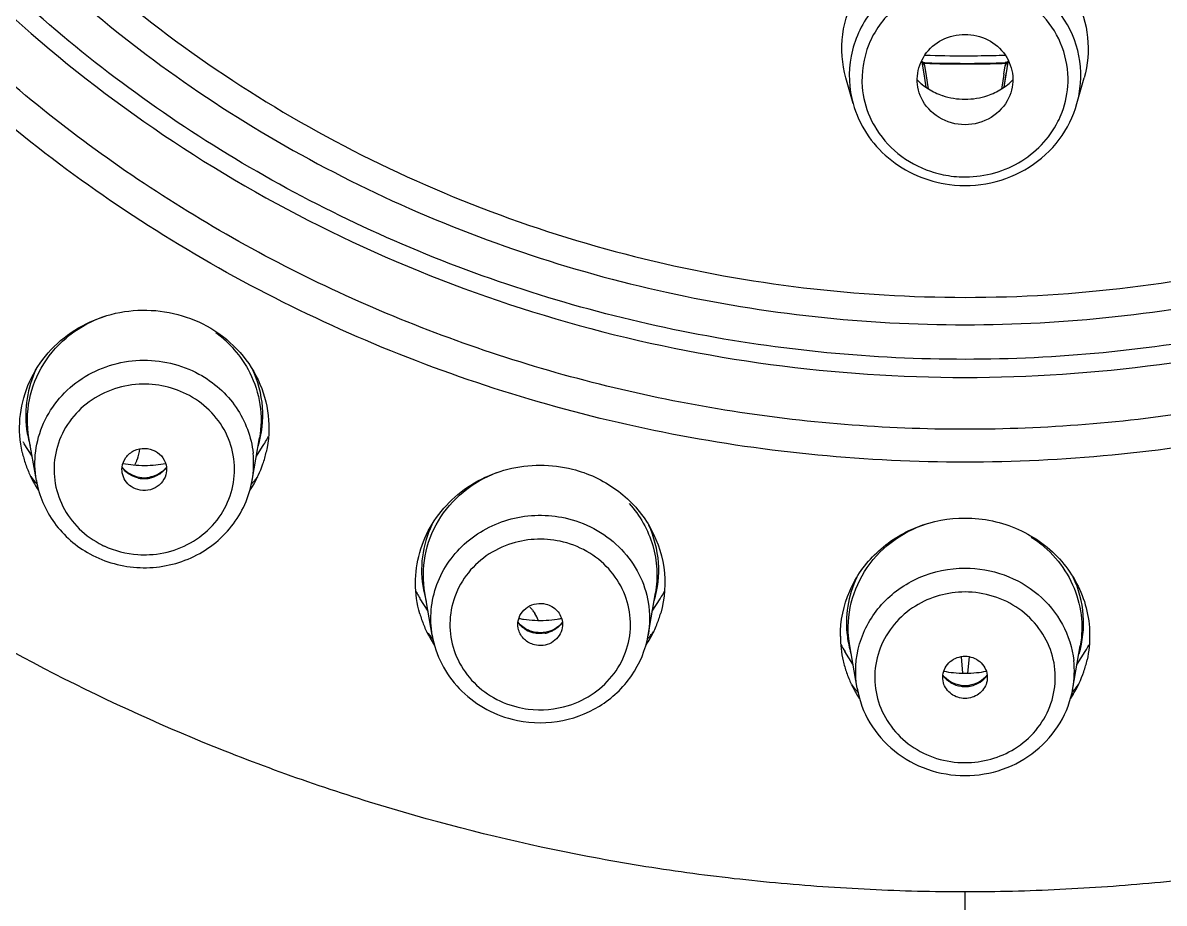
# Model space of a CAD drawing. Header units: millimetres. Extents: x 19741 to 22117, y -10160 to -6800.
# Drawn here: x 20978.37 to 20996.27, y -8187.73 to -8173.92 of the extents above; entities that cross this region are included whole.
import ezdxf

# ---------------------------------------------------------------- set-up
doc = ezdxf.new("R2010")
doc.units = ezdxf.units.MM

msp = doc.modelspace()

# ---------------------------------------------------------------- linework, layer by layer
at = {"linetype": 'Continuous'}
for p, q in [((20993.138, -8174.433), (20993.17, -8174.434)), ((20993.138, -8174.434), (20993.17, -8174.434)), ((20992.5, -8174.685), (20992.477, -8174.534)), ((20992.484, -8174.585), (20992.477, -8174.534)), ((20992.487, -8174.542), (20992.516, -8174.543)), ((20992.488, -8174.538), (20992.517, -8174.538)), ((20992.493, -8174.544), (20992.517, -8174.545)), ((20992.493, -8174.552), (20992.517, -8174.553)), ((20992.535, -8174.713), (20992.516, -8174.594)), ((20993.758, -8174.721), (20993.778, -8174.594)), ((20993.776, -8174.537), (20993.823, -8174.535)), ((20993.776, -8174.543), (20993.823, -8174.542)), ((20993.776, -8174.546), (20993.8, -8174.545)), ((20993.777, -8174.553), (20993.8, -8174.552)), ((20993.817, -8174.534), (20993.787, -8174.735)), ((20991.391, -8175.184), (20991.279, -8174.782)), ((20992.515, -8174.785), (20992.5, -8174.685)), ((20992.515, -8174.785), (20992.5, -8174.685)), ((20992.537, -8174.928), (20992.515, -8174.785)), ((20992.537, -8174.928), (20992.515, -8174.785)), ((20992.558, -8174.856), (20992.535, -8174.713)), ((20993.758, -8174.721), (20993.734, -8174.864)), ((20993.787, -8174.735), (20993.757, -8174.928)), ((20993.779, -8174.785), (20993.757, -8174.928)), ((20993.794, -8174.685), (20993.779, -8174.785)), ((20994.903, -8175.184), (20995.015, -8174.782)), ((20992.574, -8174.954), (20992.558, -8174.856)), ((20993.734, -8174.864), (20993.719, -8174.954)), ((20978.513, -8180.72), (20978.389, -8180.523)), ((20978.579, -8181.097), (20978.463, -8180.431)), ((20981.965, -8181.097), (20982.08, -8180.431)), ((20982.03, -8180.72), (20982.155, -8180.523)), ((20984.724, -8183.152), (20984.6, -8182.955)), ((20984.789, -8183.529), (20984.674, -8182.864)), ((20988.176, -8183.529), (20988.291, -8182.864)), ((20988.241, -8183.152), (20988.365, -8182.955)), ((20991.454, -8184.358), (20991.338, -8183.693)), ((20994.84, -8184.358), (20994.955, -8183.693)), ((20991.388, -8183.981), (20991.264, -8183.785)), ((20993.084, -8183.864), (20993.109, -8184.122)), ((20993.21, -8183.864), (20993.185, -8184.122)), ((20994.905, -8183.981), (20995.03, -8183.785)), ((20993.147, -8189.006), (20993.147, -8187.556))]:
    msp.add_line(p, q, dxfattribs=at)
for points in [[(20992.516, -8174.594), (20992.513, -8174.583), (20992.506, -8174.565), (20992.496, -8174.548), (20992.484, -8174.533), (20992.471, -8174.523)], [(20993.822, -8174.523), (20993.81, -8174.533), (20993.797, -8174.548), (20993.787, -8174.565), (20993.781, -8174.583), (20993.778, -8174.594)]]:
    msp.add_lwpolyline(points, dxfattribs=at)
for centre, radius, start, end in [((20993.147, -8153.73), 20.704, 268.2711, 269.9748), ((20993.147, -8153.747), 20.687, 270.0631, 270.7021), ((20993.147, -8153.725), 20.709, 270.7021, 271.7342), ((20993.148, -8153.632), 20.921, 268.2706, 270.7014), ((20993.147, -8153.673), 20.889, 268.271, 269.9994), ((20993.147, -8153.615), 20.947, 270, 270.7026), ((20993.148, -8153.665), 20.888, 270.7028, 271.7242), ((20993.148, -8153.692), 20.87, 270.7028, 271.7264), ((20993.112, -8174.087), 1.02, 224.9256, 231.5595), ((20993.122, -8174.073), 1.038, 231.5773, 238.1274), ((20993.135, -8174.053), 1.061, 238.1252, 244.5963), ((20993.156, -8174.047), 1.068, 288.9684, 301.8477), ((20993.171, -8174.073), 1.038, 301.8727, 308.4227), ((20993.182, -8174.087), 1.02, 308.4405, 315.0744), ((20992.976, -8174.743), 1.646, 192.742, 195.5304), ((20993.138, -8174.046), 1.069, 244.594, 251.0327), ((20993.32, -8174.744), 1.643, 344.479, 349.8096), ((20993.147, -8174.635), 1.7, 251.4236, 262.6178), ((20993.146, -8174.634), 1.702, 262.6513, 268.4737), ((20980.328, -8180.238), 1.805, 46.2497, 53.8708), ((20980.093, -8180.071), 1.681, 187.6877, 196.597), ((20980.122, -8179.43), 2.049, 211.0421, 212.2578), ((20980.42, -8179.429), 2.051, 327.802, 328.8955), ((20980.425, -8179.432), 2.045, 328.8948, 331.5552), ((20980.094, -8180.269), 1.779, 192.6143, 198.8391), ((20979.308, -8180.474), 0.904, 341.1644, 351.7381), ((20980.443, -8180.834), 1.544, 350.2081, 6.0973), ((20980.461, -8180.272), 1.767, 341.2611, 347.5192), ((20980.104, -8180.266), 1.789, 198.8393, 205.0098), ((20980.27, -8179.089), 1.773, 259.1648, 264.4923), ((20980.272, -8179.074), 1.789, 264.4906, 270.2063), ((20979.297, -8180.47), 0.915, 335.0827, 341.1567), ((20980.272, -8179.08), 1.782, 270.2038, 275.8544), ((20980.272, -8179.085), 1.778, 275.8642, 280.8407), ((20980.423, -8180.258), 1.807, 328.826, 341.235), ((20980.126, -8180.255), 1.814, 205.0305, 212.2594), ((20980.155, -8179.725), 2.121, 218.2837, 222.4672), ((20980.272, -8180.588), 0.468, 260.7203, 279.4099), ((20980.382, -8179.719), 2.13, 319.8133, 321.6801), ((20980.146, -8180.242), 1.837, 212.2478, 213.4603), ((20980.272, -8180.63), 0.44, 257.8018, 274.1), ((20980.272, -8180.629), 0.442, 274.1542, 282.3044), ((20980.407, -8180.248), 1.826, 326.4721, 327.7437), ((20980.416, -8180.254), 1.815, 327.7439, 328.8231), ((20980.372, -8179.711), 2.143, 317.528, 319.8129), ((20980.255, -8180.82), 1.443, 241.3758, 244.9856), ((20986.482, -8183.514), 1.494, 75.8034, 107.2854), ((20986.326, -8181.866), 2.041, 208.3673, 210.7677), ((20986.304, -8182.503), 1.682, 190.6889, 197.0423), ((20986.633, -8181.863), 2.047, 328.9834, 331.545), ((20986.338, -8181.858), 2.055, 210.7666, 212.2513), ((20986.626, -8181.859), 2.055, 327.794, 328.9843), ((20986.302, -8182.702), 1.776, 195.9259, 202.12), ((20985.997, -8183.433), 0.474, 39.1776, 46.8268), ((20986.004, -8183.428), 0.466, 31.4297, 39.1672), ((20986.01, -8183.424), 0.458, 16.6498, 31.4063), ((20986.663, -8182.702), 1.775, 338.1525, 344.4017), ((20986.322, -8182.693), 1.798, 202.1375, 208.2687), ((20986.481, -8181.514), 1.781, 259.2388, 261.6781), ((20986.483, -8181.498), 1.797, 261.6805, 267.345), ((20986.483, -8181.509), 1.786, 267.338, 272.9626), ((20986.483, -8181.519), 1.776, 272.9773, 278.6815), ((20986.483, -8181.516), 1.778, 278.6801, 280.8055), ((20986.633, -8182.689), 1.809, 331.4127, 338.1506), ((20986.364, -8182.159), 2.119, 218.2917, 222.4203), ((20986.351, -8182.678), 1.83, 208.2624, 212.2245), ((20986.481, -8183.07), 0.433, 239.3603, 255.7233), ((20986.484, -8183.07), 0.433, 280.2508, 288.5645), ((20986.62, -8182.683), 1.822, 327.8014, 331.4164), ((20986.582, -8182.142), 2.144, 317.5876, 318.9398), ((20986.588, -8182.147), 2.136, 318.9402, 319.5277), ((20986.596, -8182.154), 2.125, 319.5264, 321.6237), ((20992.951, -8183.536), 1.76, 180.2793, 192.9065), ((20992.971, -8183.333), 1.684, 187.3596, 196.5392), ((20986.361, -8182.672), 1.843, 212.2217, 213.6051), ((20986.618, -8182.682), 1.825, 326.3573, 327.8018), ((20992.998, -8182.692), 2.049, 208.6135, 212.2282), ((20993.299, -8182.693), 2.046, 328.9226, 331.4128), ((20993.32, -8184.096), 1.542, 350.2005, 6.4516), ((20993.336, -8183.534), 1.767, 341.3219, 347.5798), ((20993.291, -8182.688), 2.056, 327.7742, 328.9237), ((20992.959, -8183.534), 1.768, 192.9066, 199.1621), ((20993.149, -8182.331), 1.793, 259.2153, 264.1125), ((20993.145, -8182.331), 1.793, 275.8689, 280.784), ((20993.299, -8183.52), 1.806, 328.9274, 341.2624), ((20992.977, -8183.527), 1.787, 199.1793, 205.3643), ((20993.147, -8182.346), 1.778, 264.105, 269.9881), ((20993.147, -8182.346), 1.778, 270.0118, 275.8764), ((20993.009, -8183.512), 1.823, 205.3666, 212.2021), ((20993.032, -8182.985), 2.124, 218.2681, 222.4719), ((20993.147, -8183.857), 0.461, 262.6325, 269.9609), ((20993.147, -8183.895), 0.438, 262.2795, 269.9729), ((20993.147, -8183.857), 0.461, 270.0389, 277.3533), ((20993.147, -8183.891), 0.442, 270.0084, 277.2703), ((20993.278, -8183.508), 1.831, 327.8067, 328.9474), ((20993.254, -8182.978), 2.134, 317.5327, 319.7843), ((20993.271, -8182.992), 2.112, 319.7849, 321.6548), ((20993.019, -8183.506), 1.835, 212.1966, 213.4856), ((20993.275, -8183.506), 1.834, 326.4983, 327.8067), ((20986.482, -8183.207), 1.491, 255.797, 262.8247)]:
    msp.add_arc(centre, radius, start, end, dxfattribs=at)
for points, knots in [([(21024.322, -8210.31), (21027.778, -8208.399), (21034.312, -8203.932), (21042.582, -8195.521), (21048.972, -8185.738), (21053.225, -8174.957), (21055.176, -8163.594), (21054.746, -8152.088), (21051.952, -8140.885), (21046.906, -8130.418), (21039.806, -8121.087), (21030.93, -8113.248), (21020.619, -8107.196), (21009.267, -8103.154), (20997.305, -8101.275), (20985.186, -8101.628), (20973.371, -8104.197), (20965.953, -8107.343), (20962.447, -8109.243)], [0, 0, 0, 0, 0.063059, 0.125441, 0.187164, 0.248341, 0.309174, 0.36992, 0.430848, 0.492201, 0.554154, 0.616784, 0.680067, 0.743881, 0.808029, 0.872266, 0.936332, 1, 1, 1, 1]), ([(20950.099, -8147.413), (20949.59, -8148.992), (20948.766, -8152.212), (20948.132, -8157.15), (20948.112, -8162.127), (20948.9, -8168.719), (20951.418, -8176.745), (20956.699, -8185.417), (20963.949, -8192.69), (20972.769, -8198.175), (20982.675, -8201.585), (20989.658, -8202.355), (20993.147, -8202.355)], [0, 0, 0, 0, 0.061272, 0.122397, 0.183469, 0.244587, 0.367105, 0.490819, 0.6161, 0.742973, 0.87113, 1, 1, 1, 1]), ([(20993.147, -8202.355), (20996.636, -8202.355), (21003.619, -8201.585), (21013.525, -8198.175), (21022.345, -8192.69), (21029.595, -8185.417), (21034.876, -8176.745), (21037.394, -8168.719), (21038.182, -8162.127), (21038.162, -8157.15), (21037.528, -8152.212), (21036.704, -8148.992), (21036.195, -8147.413)], [0, 0, 0, 0, 0.12887, 0.257027, 0.3839, 0.509181, 0.632895, 0.755413, 0.816531, 0.877603, 0.938728, 1, 1, 1, 1]), ([(20993.147, -8178.225), (20994.876, -8178.225), (20998.338, -8177.802), (21003.185, -8175.935), (21007.377, -8172.955), (21010.629, -8169.054), (21012.72, -8164.486), (21013.502, -8159.558), (21012.921, -8154.607), (21011.654, -8151.524), (21010.832, -8150.094)], [0, 0, 0, 0, 0.129111, 0.257343, 0.384053, 0.508966, 0.632277, 0.754615, 0.876882, 1, 1, 1, 1]), ([(20975.016, -8150.917), (20974.285, -8152.349), (20973.194, -8155.411), (20972.831, -8160.261), (20973.763, -8165.043), (20975.932, -8169.446), (20979.19, -8173.189), (20983.328, -8176.039), (20988.077, -8177.822), (20991.458, -8178.225), (20993.147, -8178.225)], [0, 0, 0, 0, 0.122878, 0.245062, 0.367446, 0.490869, 0.615895, 0.742673, 0.870915, 1, 1, 1, 1]), ([(20991.433, -8216.606), (20987.332, -8216.495), (20981.179, -8215.728), (20973.28, -8213.534), (20965.683, -8210.596), (20956.85, -8205.572), (20949.244, -8198.907), (20944.129, -8192.781), (20939.729, -8186.227), (20935.589, -8177.269), (20933.049, -8165.769), (20933.053, -8157.922), (20933.475, -8154.063)], [0, 0, 0, 0, 0.128621, 0.192791, 0.256745, 0.383633, 0.509158, 0.571464, 0.633428, 0.756283, 0.878292, 1, 1, 1, 1]), ([(20990.023, -8216.174), (20986.013, -8215.975), (20980.01, -8215.099), (20972.322, -8212.808), (20964.941, -8209.806), (20956.377, -8204.762), (20949.018, -8198.153), (20944.073, -8192.111), (20939.819, -8185.662), (20935.819, -8176.874), (20933.359, -8165.613), (20933.354, -8157.934), (20933.756, -8154.155)], [0, 0, 0, 0, 0.128635, 0.19279, 0.256725, 0.383569, 0.509059, 0.571354, 0.633313, 0.75619, 0.878242, 1, 1, 1, 1]), ([(20934.168, -8154.188), (20933.761, -8157.961), (20933.761, -8165.627), (20936.221, -8176.872), (20941.033, -8187.41), (20947.991, -8196.801), (20956.802, -8204.662), (20967.101, -8210.674), (20978.458, -8214.596), (20986.43, -8215.713), (20990.432, -8215.886)], [0, 0, 0, 0, 0.121821, 0.243933, 0.366866, 0.491007, 0.616541, 0.743419, 0.871379, 1, 1, 1, 1]), ([(20973.208, -8154.133), (20972.805, -8155.564), (20972.343, -8158.535), (20972.741, -8163.024), (20973.963, -8166.591), (20975.427, -8169.221), (20977.207, -8171.69), (20979.978, -8174.386), (20983.3, -8176.402), (20986.192, -8177.558), (20989.215, -8178.398), (20991.578, -8178.655), (20993.147, -8178.655)], [0, 0, 0, 0, 0.122048, 0.243995, 0.366571, 0.428397, 0.490582, 0.615931, 0.742833, 0.806876, 0.871163, 1, 1, 1, 1]), ([(20993.147, -8178.655), (20994.716, -8178.655), (20997.079, -8178.398), (21000.101, -8177.558), (21002.993, -8176.402), (21006.316, -8174.386), (21009.087, -8171.69), (21010.867, -8169.221), (21012.331, -8166.591), (21013.553, -8163.024), (21013.951, -8158.535), (21013.489, -8155.565), (21013.086, -8154.133)], [0, 0, 0, 0, 0.128837, 0.193124, 0.257166, 0.384069, 0.509418, 0.571603, 0.633429, 0.756005, 0.877952, 1, 1, 1, 1]), ([(21052.817, -8154.049), (21053.241, -8157.909), (21053.247, -8165.756), (21050.709, -8177.259), (21046.57, -8186.219), (21042.17, -8192.774), (21037.055, -8198.902), (21029.449, -8205.569), (21020.615, -8210.594), (21013.017, -8213.533), (21005.116, -8215.728), (20998.963, -8216.495), (20994.861, -8216.606)], [0, 0, 0, 0, 0.12171, 0.243718, 0.366572, 0.428535, 0.49084, 0.616364, 0.743251, 0.807206, 0.871376, 1, 1, 1, 1]), ([(20995.862, -8215.886), (20999.864, -8215.713), (21007.836, -8214.596), (21019.193, -8210.674), (21029.492, -8204.662), (21038.303, -8196.801), (21045.261, -8187.41), (21050.073, -8176.872), (21052.533, -8165.627), (21052.533, -8157.961), (21052.126, -8154.188)], [0, 0, 0, 0, 0.128621, 0.256581, 0.383459, 0.508993, 0.633134, 0.756067, 0.878179, 1, 1, 1, 1]), ([(20934.476, -8154.225), (20934.065, -8157.98), (20934.052, -8165.612), (20936.485, -8176.81), (20941.264, -8187.307), (20948.184, -8196.664), (20956.953, -8204.497), (20967.208, -8210.489), (20978.518, -8214.399), (20986.459, -8215.512), (20990.445, -8215.684)], [0, 0, 0, 0, 0.121789, 0.243869, 0.366776, 0.490906, 0.616444, 0.743343, 0.871338, 1, 1, 1, 1]), ([(20995.849, -8215.684), (20999.835, -8215.512), (21007.776, -8214.399), (21019.086, -8210.489), (21029.34, -8204.497), (21038.11, -8196.664), (21045.03, -8187.307), (21049.809, -8176.81), (21052.242, -8165.613), (21052.229, -8157.98), (21051.818, -8154.225)], [0, 0, 0, 0, 0.128662, 0.256656, 0.383555, 0.509093, 0.633223, 0.756131, 0.878211, 1, 1, 1, 1]), ([(20993.147, -8179.198), (20991.701, -8179.198), (20988.808, -8178.92), (20984.648, -8177.682), (20980.835, -8175.675), (20977.527, -8172.978), (20974.861, -8169.701), (20972.951, -8165.978), (20971.876, -8161.966), (20971.749, -8159.203), (20971.833, -8157.838)], [0, 0, 0, 0, 0.12854, 0.256521, 0.383499, 0.509156, 0.633398, 0.756358, 0.878388, 1, 1, 1, 1]), ([(21014.461, -8157.838), (21014.545, -8159.203), (21014.417, -8161.966), (21013.343, -8165.978), (21011.432, -8169.701), (21008.767, -8172.978), (21005.459, -8175.675), (21001.645, -8177.682), (20997.486, -8178.92), (20994.593, -8179.198), (20993.147, -8179.198)], [0, 0, 0, 0, 0.121612, 0.243642, 0.366602, 0.490844, 0.616501, 0.743479, 0.87146, 1, 1, 1, 1]), ([(20993.147, -8180.812), (20991.607, -8180.812), (20988.526, -8180.517), (20984.094, -8179.207), (20980.027, -8177.08), (20976.492, -8174.222), (20973.634, -8170.747), (20971.573, -8166.796), (20970.394, -8162.531), (20970.231, -8159.59), (20970.306, -8158.136)], [0, 0, 0, 0, 0.128519, 0.256488, 0.383463, 0.509128, 0.633388, 0.756365, 0.878402, 1, 1, 1, 1]), ([(21015.988, -8158.136), (21016.063, -8159.591), (21015.899, -8162.532), (21014.721, -8166.796), (21012.659, -8170.748), (21009.802, -8174.222), (21006.267, -8177.08), (21002.199, -8179.207), (20997.768, -8180.517), (20994.687, -8180.812), (20993.147, -8180.812)], [0, 0, 0, 0, 0.121599, 0.243635, 0.366611, 0.490869, 0.616534, 0.743508, 0.871478, 1, 1, 1, 1]), ([(20993.147, -8180.296), (20991.887, -8180.296), (20989.365, -8180.094), (20985.692, -8179.194), (20982.229, -8177.721), (20979.077, -8175.718), (20976.326, -8173.24), (20974.054, -8170.358), (20972.328, -8167.154), (20971.572, -8164.855), (20971.301, -8163.688)], [0, 0, 0, 0, 0.127865, 0.255353, 0.382118, 0.5079, 0.632543, 0.756017, 0.878426, 1, 1, 1, 1]), ([(21014.993, -8163.688), (21014.722, -8164.855), (21013.966, -8167.154), (21012.24, -8170.358), (21009.968, -8173.24), (21007.216, -8175.718), (21004.064, -8177.721), (21000.602, -8179.194), (20996.929, -8180.094), (20994.407, -8180.296), (20993.147, -8180.296)], [0, 0, 0, 0, 0.121574, 0.243983, 0.367457, 0.4921, 0.617882, 0.744647, 0.872135, 1, 1, 1, 1]), ([(20973.534, -8167.68), (20974.403, -8169.438), (20976.694, -8172.74), (20981.404, -8176.535), (20987.034, -8178.936), (20991.111, -8179.482), (20993.147, -8179.482)], [0, 0, 0, 0, 0.244863, 0.493582, 0.745767, 1, 1, 1, 1]), ([(20993.147, -8179.482), (20995.183, -8179.482), (20999.26, -8178.936), (21004.89, -8176.535), (21009.6, -8172.74), (21011.891, -8169.438), (21012.76, -8167.68)], [0, 0, 0, 0, 0.254233, 0.506418, 0.755137, 1, 1, 1, 1]), ([(20991.279, -8174.782), (20991.218, -8174.562), (20991.183, -8174.091), (20991.413, -8173.42), (20991.885, -8172.879), (20992.315, -8172.655), (20992.542, -8172.584)], [0, 0, 0, 0, 0.245547, 0.492364, 0.743623, 1, 1, 1, 1]), ([(20993.938, -8172.652), (20994.141, -8172.739), (20994.519, -8172.98), (20994.923, -8173.509), (20995.11, -8174.14), (20995.072, -8174.576), (20995.015, -8174.782)], [0, 0, 0, 0, 0.255789, 0.506743, 0.753841, 1, 1, 1, 1]), ([(20993.147, -8173.03), (20992.88, -8173.03), (20992.345, -8173.143), (20991.695, -8173.624), (20991.322, -8174.328), (20991.315, -8174.859), (20991.371, -8175.106)], [0, 0, 0, 0, 0.257183, 0.509661, 0.756233, 1, 1, 1, 1]), ([(20994.937, -8175.035), (20994.978, -8174.81), (20994.962, -8174.336), (20994.645, -8173.697), (20994.095, -8173.228), (20993.63, -8173.077), (20993.393, -8173.046)], [0, 0, 0, 0, 0.244277, 0.49108, 0.743126, 1, 1, 1, 1]), ([(20993.366, -8173.292), (20993.129, -8173.262), (20992.641, -8173.301), (20992.007, -8173.652), (20991.589, -8174.231), (20991.517, -8174.701), (20991.535, -8174.926)], [0, 0, 0, 0, 0.256649, 0.509799, 0.756964, 1, 1, 1, 1]), ([(20994.763, -8174.85), (20994.768, -8174.664), (20994.706, -8174.285), (20994.403, -8173.791), (20993.938, -8173.434), (20993.559, -8173.317), (20993.366, -8173.292)], [0, 0, 0, 0, 0.244072, 0.491356, 0.74358, 1, 1, 1, 1]), ([(20992.462, -8175.097), (20992.412, -8174.991), (20992.367, -8174.749), (20992.494, -8174.401), (20992.777, -8174.156), (20993.024, -8174.098), (20993.147, -8174.098)], [0, 0, 0, 0, 0.244707, 0.49047, 0.742384, 1, 1, 1, 1]), ([(20993.147, -8174.098), (20993.27, -8174.098), (20993.517, -8174.156), (20993.8, -8174.401), (20993.927, -8174.749), (20993.881, -8174.991), (20993.831, -8175.097)], [0, 0, 0, 0, 0.257609, 0.509508, 0.755282, 1, 1, 1, 1]), ([(20991.535, -8174.926), (20991.548, -8175.085), (20991.602, -8175.298), (20991.699, -8175.489), (20991.726, -8175.536)], [0, 0, 0, 0, 0.747872, 1, 1, 1, 1]), ([(20994.605, -8175.468), (20994.629, -8175.42), (20994.715, -8175.224), (20994.758, -8175.009), (20994.763, -8174.85)], [0, 0, 0, 0, 0.251943, 1, 1, 1, 1]), ([(20993.147, -8175.516), (20993.006, -8175.516), (20992.721, -8175.44), (20992.521, -8175.221), (20992.462, -8175.097)], [0, 0, 0, 0, 0.506927, 1, 1, 1, 1]), ([(20993.831, -8175.097), (20993.773, -8175.221), (20993.573, -8175.44), (20993.288, -8175.516), (20993.147, -8175.516)], [0, 0, 0, 0, 0.493073, 1, 1, 1, 1]), ([(20991.391, -8175.184), (20991.436, -8175.348), (20991.581, -8175.667), (20991.931, -8176.059), (20992.383, -8176.338), (20992.727, -8176.432), (20992.902, -8176.455)], [0, 0, 0, 0, 0.245695, 0.494228, 0.745914, 1, 1, 1, 1]), ([(20992.902, -8176.455), (20993.118, -8176.482), (20993.561, -8176.464), (20994.172, -8176.215), (20994.654, -8175.775), (20994.847, -8175.386), (20994.903, -8175.184)], [0, 0, 0, 0, 0.253994, 0.506244, 0.754929, 1, 1, 1, 1]), ([(20993.1, -8176.335), (20993.405, -8176.343), (20994.025, -8176.194), (20994.47, -8175.733), (20994.605, -8175.468)], [0, 0, 0, 0, 0.506708, 1, 1, 1, 1]), ([(20991.726, -8175.536), (20991.82, -8175.7), (20992.076, -8175.998), (20992.421, -8176.185), (20992.605, -8176.247)], [0, 0, 0, 0, 0.494995, 1, 1, 1, 1]), ([(20978.358, -8180.657), (20978.32, -8180.485), (20978.295, -8180.125), (20978.423, -8179.599), (20978.702, -8179.129), (20979.111, -8178.756), (20979.613, -8178.507), (20980.169, -8178.403), (20980.733, -8178.452), (20981.087, -8178.585), (20981.25, -8178.674)], [0, 0, 0, 0, 0.121156, 0.242637, 0.365478, 0.490242, 0.616875, 0.744723, 0.872821, 1, 1, 1, 1]), ([(20978.463, -8180.431), (20978.429, -8180.234), (20978.434, -8179.822), (20978.665, -8179.248), (20979.087, -8178.784), (20979.46, -8178.585), (20979.658, -8178.519)], [0, 0, 0, 0, 0.245366, 0.492493, 0.743892, 1, 1, 1, 1]), ([(20981.25, -8178.674), (20981.425, -8178.769), (20981.745, -8179.013), (20982.085, -8179.504), (20982.249, -8180.073), (20982.228, -8180.466), (20982.186, -8180.654)], [0, 0, 0, 0, 0.255194, 0.506015, 0.753483, 1, 1, 1, 1]), ([(20993.147, -8187.556), (20992.65, -8187.556), (20991.657, -8187.53), (20990.171, -8187.425), (20988.692, -8187.255), (20986.737, -8186.929), (20984.329, -8186.351), (20980.6, -8185.075), (20976.222, -8182.837), (20973.135, -8180.407), (20971.738, -8179.061)], [0, 0, 0, 0, 0.063166, 0.12633, 0.189451, 0.252524, 0.378435, 0.50397, 0.753232, 1, 1, 1, 1]), ([(20981.576, -8178.934), (20981.612, -8178.969), (20981.749, -8179.111), (20981.861, -8179.276), (20981.927, -8179.408)], [0, 0, 0, 0, 0.252133, 1, 1, 1, 1]), ([(21014.556, -8179.061), (21013.158, -8180.407), (21010.072, -8182.837), (21005.694, -8185.075), (21001.965, -8186.351), (20999.557, -8186.929), (20997.602, -8187.255), (20996.123, -8187.425), (20994.637, -8187.53), (20993.643, -8187.556), (20993.147, -8187.556)], [0, 0, 0, 0, 0.246768, 0.49603, 0.621565, 0.747475, 0.810549, 0.87367, 0.936833, 1, 1, 1, 1]), ([(20978.579, -8181.097), (20978.553, -8180.947), (20978.546, -8180.637), (20978.673, -8180.189), (20978.927, -8179.793), (20979.406, -8179.375), (20980.199, -8179.125), (20980.851, -8179.277), (20981.13, -8179.429)], [0, 0, 0, 0, 0.121632, 0.243733, 0.367262, 0.492708, 0.74605, 1, 1, 1, 1]), ([(20978.577, -8179.35), (20978.508, -8179.496), (20978.409, -8179.808), (20978.405, -8180.136), (20978.427, -8180.296)], [0, 0, 0, 0, 0.501149, 1, 1, 1, 1]), ([(20981.13, -8179.429), (20981.359, -8179.554), (20981.763, -8179.91), (20981.952, -8180.416), (20981.979, -8180.67)], [0, 0, 0, 0, 0.505976, 1, 1, 1, 1]), ([(20981.927, -8179.408), (20982.006, -8179.564), (20982.115, -8179.904), (20982.11, -8180.26), (20982.08, -8180.431)], [0, 0, 0, 0, 0.501186, 1, 1, 1, 1]), ([(20982.06, -8180.559), (20982.119, -8180.364), (20982.166, -8179.945), (20982.056, -8179.539), (20981.968, -8179.353)], [0, 0, 0, 0, 0.499155, 1, 1, 1, 1]), ([(20980.191, -8179.59), (20980.041, -8179.598), (20979.744, -8179.659), (20979.35, -8179.88), (20979.048, -8180.207), (20978.871, -8180.61), (20978.837, -8181.045), (20978.95, -8181.468), (20979.198, -8181.835), (20979.435, -8182.016), (20979.564, -8182.086)], [0, 0, 0, 0, 0.128863, 0.256235, 0.381434, 0.504628, 0.626801, 0.749369, 0.87358, 1, 1, 1, 1]), ([(20980.98, -8179.767), (20980.861, -8179.702), (20980.603, -8179.605), (20980.328, -8179.582), (20980.191, -8179.59)], [0, 0, 0, 0, 0.498281, 1, 1, 1, 1]), ([(20980.353, -8182.263), (20980.503, -8182.255), (20980.8, -8182.194), (20981.194, -8181.973), (20981.496, -8181.646), (20981.673, -8181.243), (20981.707, -8180.808), (20981.594, -8180.385), (20981.346, -8180.018), (20981.109, -8179.837), (20980.98, -8179.767)], [0, 0, 0, 0, 0.128863, 0.256235, 0.381434, 0.504628, 0.626801, 0.749369, 0.87358, 1, 1, 1, 1]), ([(20979.924, -8180.891), (20979.93, -8180.836), (20979.973, -8180.728), (20980.109, -8180.618), (20980.281, -8180.582), (20980.397, -8180.613), (20980.447, -8180.64)], [0, 0, 0, 0, 0.242725, 0.491706, 0.745942, 1, 1, 1, 1]), ([(20980.447, -8180.64), (20980.493, -8180.665), (20980.575, -8180.737), (20980.614, -8180.838), (20980.62, -8180.889)], [0, 0, 0, 0, 0.506033, 1, 1, 1, 1]), ([(20984.594, -8183.19), (20984.55, -8183.035), (20984.504, -8182.711), (20984.571, -8182.224), (20984.77, -8181.772), (20985.19, -8181.254), (20985.958, -8180.836), (20986.661, -8180.839), (20986.989, -8180.921)], [0, 0, 0, 0, 0.12209, 0.244184, 0.367204, 0.491812, 0.744161, 1, 1, 1, 1]), ([(20980.054, -8181.001), (20980.041, -8180.994), (20979.992, -8180.964), (20979.95, -8180.924), (20979.925, -8180.891)], [0, 0, 0, 0, 0.261466, 1, 1, 1, 1]), ([(20980.097, -8181.213), (20980.058, -8181.192), (20979.987, -8181.134), (20979.945, -8181.053), (20979.934, -8181.011)], [0, 0, 0, 0, 0.505097, 1, 1, 1, 1]), ([(20980.196, -8181.05), (20980.159, -8181.044), (20980.11, -8181.029), (20980.065, -8181.007), (20980.054, -8181.001)], [0, 0, 0, 0, 0.755848, 1, 1, 1, 1]), ([(20980.611, -8181.01), (20980.597, -8181.059), (20980.544, -8181.153), (20980.41, -8181.243), (20980.249, -8181.269), (20980.143, -8181.238), (20980.097, -8181.213)], [0, 0, 0, 0, 0.243452, 0.492962, 0.746815, 1, 1, 1, 1]), ([(20980.606, -8180.907), (20980.591, -8180.925), (20980.52, -8180.995), (20980.423, -8181.037), (20980.349, -8181.05)], [0, 0, 0, 0, 0.236295, 1, 1, 1, 1]), ([(20980.616, -8180.899), (20980.572, -8180.96), (20980.487, -8181.026), (20980.391, -8181.055), (20980.366, -8181.061)], [0, 0, 0, 0, 0.744723, 1, 1, 1, 1]), ([(20984.674, -8182.864), (20984.641, -8182.672), (20984.643, -8182.273), (20984.858, -8181.712), (20985.255, -8181.252), (20985.61, -8181.048), (20985.799, -8180.976)], [0, 0, 0, 0, 0.24555, 0.492779, 0.744071, 1, 1, 1, 1]), ([(20986.989, -8180.921), (20987.232, -8180.983), (20987.696, -8181.197), (20988.214, -8181.75), (20988.471, -8182.451), (20988.438, -8182.948), (20988.373, -8183.179)], [0, 0, 0, 0, 0.256669, 0.508072, 0.754762, 1, 1, 1, 1]), ([(20978.579, -8181.097), (20978.62, -8181.335), (20978.82, -8181.803), (20979.204, -8182.134), (20979.42, -8182.252)], [0, 0, 0, 0, 0.496197, 1, 1, 1, 1]), ([(20979.42, -8182.252), (20979.658, -8182.382), (20980.204, -8182.531), (20981.028, -8182.371), (20981.69, -8181.865), (20981.92, -8181.356), (20981.965, -8181.097)], [0, 0, 0, 0, 0.25251, 0.505307, 0.754719, 1, 1, 1, 1]), ([(20987.878, -8181.46), (20988.046, -8181.648), (20988.304, -8182.099), (20988.333, -8182.619), (20988.291, -8182.864)], [0, 0, 0, 0, 0.503239, 1, 1, 1, 1]), ([(20984.789, -8183.529), (20984.744, -8183.266), (20984.796, -8182.699), (20985.292, -8182.006), (20986.067, -8181.622), (20986.653, -8181.63), (20986.926, -8181.7)], [0, 0, 0, 0, 0.242754, 0.48976, 0.74337, 1, 1, 1, 1]), ([(20986.926, -8181.7), (20987.084, -8181.739), (20987.388, -8181.862), (20987.772, -8182.163), (20988.051, -8182.554), (20988.151, -8182.858), (20988.177, -8183.011)], [0, 0, 0, 0, 0.255374, 0.507316, 0.755224, 1, 1, 1, 1]), ([(20991.191, -8183.545), (20991.19, -8183.303), (20991.293, -8182.81), (20991.731, -8182.193), (20992.382, -8181.783), (20992.892, -8181.688), (20993.147, -8181.688)], [0, 0, 0, 0, 0.243486, 0.490815, 0.743496, 1, 1, 1, 1]), ([(20993.147, -8181.688), (20993.433, -8181.688), (20994.008, -8181.809), (20994.708, -8182.324), (20995.111, -8183.079), (20995.12, -8183.649), (20995.061, -8183.915)], [0, 0, 0, 0, 0.257185, 0.50967, 0.756244, 1, 1, 1, 1]), ([(20984.781, -8181.797), (20984.707, -8181.954), (20984.608, -8182.293), (20984.619, -8182.646), (20984.651, -8182.815)], [0, 0, 0, 0, 0.501061, 1, 1, 1, 1]), ([(20988.272, -8182.986), (20988.329, -8182.794), (20988.376, -8182.383), (20988.271, -8181.984), (20988.186, -8181.801)], [0, 0, 0, 0, 0.4993, 1, 1, 1, 1]), ([(20991.339, -8183.693), (20991.304, -8183.496), (20991.309, -8183.082), (20991.542, -8182.506), (20991.967, -8182.041), (20992.342, -8181.844), (20992.541, -8181.778)], [0, 0, 0, 0, 0.245324, 0.492448, 0.743881, 1, 1, 1, 1]), ([(20979.645, -8182.127), (20979.809, -8182.204), (20980.05, -8182.265), (20980.292, -8182.267), (20980.353, -8182.263)], [0, 0, 0, 0, 0.748355, 1, 1, 1, 1]), ([(20986.038, -8182.087), (20985.896, -8182.132), (20985.626, -8182.263), (20985.305, -8182.573), (20985.103, -8182.965), (20985.042, -8183.398), (20985.129, -8183.827), (20985.355, -8184.206), (20985.693, -8184.499), (20985.971, -8184.616), (20986.116, -8184.652)], [0, 0, 0, 0, 0.1278, 0.253491, 0.377077, 0.499413, 0.62188, 0.745799, 0.871891, 1, 1, 1, 1]), ([(20986.926, -8184.63), (20987.068, -8184.586), (20987.339, -8184.454), (20987.659, -8184.144), (20987.862, -8183.753), (20987.923, -8183.32), (20987.835, -8182.891), (20987.61, -8182.511), (20987.271, -8182.219), (20986.993, -8182.102), (20986.849, -8182.065)], [0, 0, 0, 0, 0.1278, 0.253491, 0.377077, 0.499413, 0.62188, 0.745799, 0.871891, 1, 1, 1, 1]), ([(20994.187, -8181.987), (20994.328, -8182.078), (20994.583, -8182.3), (20994.855, -8182.723), (20994.991, -8183.202), (20994.983, -8183.533), (20994.955, -8183.693)], [0, 0, 0, 0, 0.254586, 0.505367, 0.753152, 1, 1, 1, 1]), ([(20991.454, -8184.358), (20991.414, -8184.129), (20991.442, -8183.642), (20991.804, -8183.006), (20992.409, -8182.575), (20992.902, -8182.474), (20993.147, -8182.474)], [0, 0, 0, 0, 0.24364, 0.490387, 0.742954, 1, 1, 1, 1]), ([(20993.147, -8182.474), (20993.355, -8182.474), (20993.771, -8182.546), (20994.314, -8182.858), (20994.706, -8183.335), (20994.83, -8183.726), (20994.853, -8183.923)], [0, 0, 0, 0, 0.255992, 0.508644, 0.756385, 1, 1, 1, 1]), ([(20991.45, -8182.617), (20991.381, -8182.761), (20991.285, -8183.069), (20991.28, -8183.391), (20991.301, -8183.549)], [0, 0, 0, 0, 0.501157, 1, 1, 1, 1]), ([(20994.936, -8183.818), (20994.994, -8183.623), (20995.041, -8183.207), (20994.932, -8182.802), (20994.844, -8182.618)], [0, 0, 0, 0, 0.499302, 1, 1, 1, 1]), ([(20993.147, -8182.849), (20993.011, -8182.849), (20992.738, -8182.887), (20992.485, -8182.997), (20992.37, -8183.069)], [0, 0, 0, 0, 0.502103, 1, 1, 1, 1]), ([(20993.924, -8185.308), (20994.049, -8185.231), (20994.274, -8185.037), (20994.499, -8184.658), (20994.587, -8184.229), (20994.527, -8183.796), (20994.325, -8183.404), (20994.004, -8183.094), (20993.598, -8182.895), (20993.297, -8182.849), (20993.147, -8182.849)], [0, 0, 0, 0, 0.125982, 0.249793, 0.372145, 0.49436, 0.617817, 0.743373, 0.871037, 1, 1, 1, 1]), ([(20986.134, -8183.323), (20986.14, -8183.275), (20986.174, -8183.182), (20986.28, -8183.076), (20986.422, -8183.022), (20986.525, -8183.027), (20986.573, -8183.039)], [0, 0, 0, 0, 0.24294, 0.491005, 0.744562, 1, 1, 1, 1]), ([(20986.573, -8183.039), (20986.638, -8183.056), (20986.762, -8183.126), (20986.822, -8183.256), (20986.83, -8183.321)], [0, 0, 0, 0, 0.508057, 1, 1, 1, 1]), ([(20992.37, -8183.069), (20992.245, -8183.146), (20992.02, -8183.34), (20991.794, -8183.719), (20991.707, -8184.148), (20991.767, -8184.581), (20991.969, -8184.972), (20992.29, -8185.283), (20992.696, -8185.482), (20992.997, -8185.527), (20993.147, -8185.527)], [0, 0, 0, 0, 0.125982, 0.249793, 0.372145, 0.49436, 0.617817, 0.743373, 0.871037, 1, 1, 1, 1]), ([(20986.368, -8183.474), (20986.344, -8183.468), (20986.255, -8183.438), (20986.176, -8183.378), (20986.135, -8183.323)], [0, 0, 0, 0, 0.266195, 1, 1, 1, 1]), ([(20986.831, -8183.321), (20986.798, -8183.366), (20986.706, -8183.445), (20986.59, -8183.48), (20986.53, -8183.486)], [0, 0, 0, 0, 0.477152, 1, 1, 1, 1]), ([(20986.831, -8183.325), (20986.794, -8183.379), (20986.724, -8183.439), (20986.643, -8183.473), (20986.622, -8183.481)], [0, 0, 0, 0, 0.745277, 1, 1, 1, 1]), ([(20984.789, -8183.529), (20984.816, -8183.684), (20984.918, -8183.989), (20985.198, -8184.382), (20985.582, -8184.683), (20985.885, -8184.806), (20986.042, -8184.845)], [0, 0, 0, 0, 0.246544, 0.495145, 0.746389, 1, 1, 1, 1]), ([(20986.042, -8184.845), (20986.271, -8184.903), (20986.755, -8184.928), (20987.433, -8184.683), (20987.955, -8184.195), (20988.137, -8183.754), (20988.176, -8183.529)], [0, 0, 0, 0, 0.25351, 0.505798, 0.754615, 1, 1, 1, 1]), ([(20986.392, -8183.678), (20986.334, -8183.664), (20986.224, -8183.605), (20986.159, -8183.499), (20986.144, -8183.443)], [0, 0, 0, 0, 0.507259, 1, 1, 1, 1]), ([(20986.821, -8183.443), (20986.798, -8183.526), (20986.673, -8183.68), (20986.478, -8183.7), (20986.392, -8183.678)], [0, 0, 0, 0, 0.491398, 1, 1, 1, 1]), ([(20992.799, -8184.152), (20992.808, -8184.073), (20992.896, -8183.915), (20993.064, -8183.857), (20993.147, -8183.857)], [0, 0, 0, 0, 0.490587, 1, 1, 1, 1]), ([(20993.147, -8183.857), (20993.23, -8183.857), (20993.398, -8183.915), (20993.485, -8184.072), (20993.495, -8184.152)], [0, 0, 0, 0, 0.50939, 1, 1, 1, 1]), ([(20993.088, -8184.314), (20993.03, -8184.307), (20992.919, -8184.271), (20992.831, -8184.195), (20992.799, -8184.152)], [0, 0, 0, 0, 0.522813, 1, 1, 1, 1]), ([(20992.799, -8184.157), (20992.832, -8184.203), (20992.919, -8184.283), (20993.031, -8184.321), (20993.088, -8184.329)], [0, 0, 0, 0, 0.494494, 1, 1, 1, 1]), ([(20993.147, -8184.519), (20993.072, -8184.519), (20992.92, -8184.473), (20992.828, -8184.342), (20992.808, -8184.273)], [0, 0, 0, 0, 0.508358, 1, 1, 1, 1]), ([(20993.485, -8184.273), (20993.466, -8184.342), (20993.373, -8184.473), (20993.222, -8184.519), (20993.147, -8184.519)], [0, 0, 0, 0, 0.49163, 1, 1, 1, 1]), ([(20993.494, -8184.152), (20993.462, -8184.195), (20993.374, -8184.271), (20993.264, -8184.307), (20993.206, -8184.314)], [0, 0, 0, 0, 0.477181, 1, 1, 1, 1]), ([(20991.454, -8184.358), (20991.487, -8184.549), (20991.626, -8184.922), (20992.02, -8185.371), (20992.548, -8185.663), (20992.948, -8185.73), (20993.147, -8185.73)], [0, 0, 0, 0, 0.245834, 0.494379, 0.746111, 1, 1, 1, 1]), ([(20993.147, -8185.73), (20993.346, -8185.73), (20993.746, -8185.663), (20994.274, -8185.371), (20994.668, -8184.922), (20994.807, -8184.549), (20994.84, -8184.358)], [0, 0, 0, 0, 0.253891, 0.505621, 0.754165, 1, 1, 1, 1]), ([(20993.147, -8185.527), (20993.283, -8185.527), (20993.556, -8185.49), (20993.809, -8185.379), (20993.924, -8185.308)], [0, 0, 0, 0, 0.502103, 1, 1, 1, 1])]:
    msp.add_open_spline(points, degree=3, knots=knots, dxfattribs=at)
for points in [[(20992.516, -8174.594), (20992.511, -8174.571), (20992.496, -8174.548), (20992.477, -8174.534)], [(20993.778, -8174.594), (20993.783, -8174.571), (20993.797, -8174.548), (20993.817, -8174.534)], [(20992.791, -8175.057), (20992.905, -8175.096), (20993.027, -8175.116), (20993.147, -8175.116)], [(20993.147, -8175.116), (20993.267, -8175.116), (20993.389, -8175.096), (20993.503, -8175.057)], [(20979.934, -8181.011), (20979.923, -8180.972), (20979.919, -8180.931), (20979.924, -8180.891)], [(20980.063, -8181.018), (20980.01, -8180.989), (20979.963, -8180.948), (20979.927, -8180.899)], [(20980.179, -8181.061), (20980.139, -8181.052), (20980.099, -8181.038), (20980.063, -8181.018)], [(20980.62, -8180.889), (20980.624, -8180.929), (20980.621, -8180.971), (20980.611, -8181.01)], [(20988.177, -8183.011), (20988.205, -8183.181), (20988.205, -8183.359), (20988.175, -8183.529)], [(20986.144, -8183.443), (20986.133, -8183.404), (20986.13, -8183.362), (20986.134, -8183.323)], [(20986.26, -8183.443), (20986.211, -8183.414), (20986.167, -8183.373), (20986.135, -8183.327)], [(20986.83, -8183.321), (20986.835, -8183.361), (20986.832, -8183.404), (20986.821, -8183.443)], [(20986.53, -8183.486), (20986.476, -8183.491), (20986.421, -8183.487), (20986.368, -8183.474)], [(20986.561, -8183.496), (20986.5, -8183.507), (20986.435, -8183.505), (20986.374, -8183.49)], [(20992.808, -8184.273), (20992.798, -8184.234), (20992.794, -8184.192), (20992.799, -8184.152)], [(20993.203, -8184.329), (20993.266, -8184.321), (20993.33, -8184.298), (20993.384, -8184.263)], [(20993.384, -8184.263), (20993.427, -8184.235), (20993.465, -8184.198), (20993.495, -8184.156)], [(20993.495, -8184.152), (20993.499, -8184.192), (20993.496, -8184.234), (20993.485, -8184.273)], [(20986.295, -8184.686), (20986.505, -8184.713), (20986.725, -8184.693), (20986.926, -8184.63)]]:
    msp.add_open_spline(points, degree=3, dxfattribs=at)

doc.saveas('drawing.dxf')
